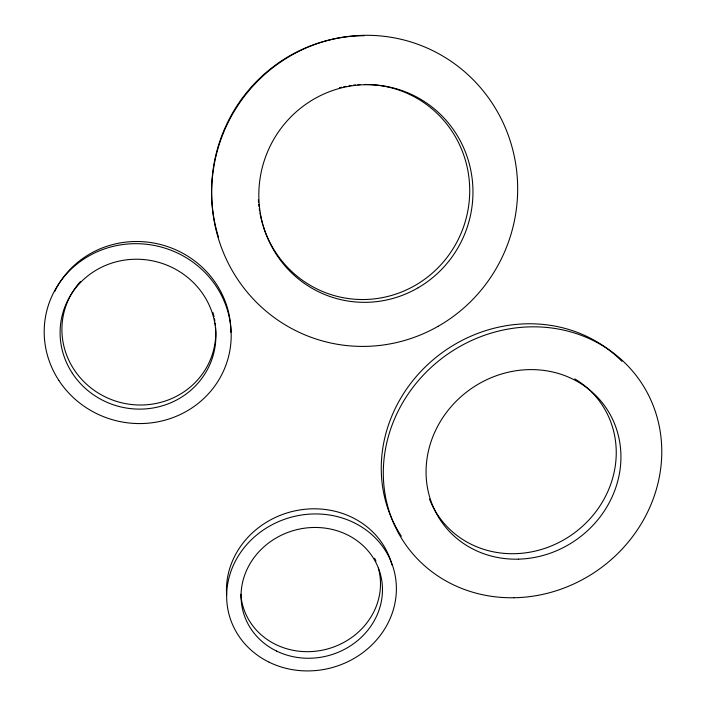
<?xml version="1.0" encoding="UTF-8"?>
<svg xmlns="http://www.w3.org/2000/svg" width="706" height="706" viewBox="0 0 706 706"><rect width="100%" height="100%" fill="white"/><g stroke="black" fill="none" stroke-linecap="round" stroke-linejoin="round"><path stroke-width="1.06" d="M401.335 536.207A141.341 130.222 -35.5 0 1 437.129 356.495A141.341 130.222 -35.5 0 1 621.933 361.357M591.346 391.768A98.911 91.1 -35.5 0 1 576.943 530.974A98.911 91.1 -35.5 0 1 436.846 513.589M436.273 512.68A98.911 91.1 -35.5 0 1 429.495 499.08M574.825 378.919A98.911 91.1 -35.5 0 1 590.569 391M226.626 595.158A84.411 77.166 -15.5 0 1 297.853 510.288A84.411 77.166 -15.5 0 1 391.98 565.021M378.363 568.136A70.335 64.29 -15.5 0 1 321.565 650.332A70.335 64.29 -15.5 0 1 240.817 594.275M374.665 558.314A70.335 64.29 -15.5 0 1 375.971 561.217M364.322 84.508A107.753 105.521 -70.8 0 1 469.199 179.977A107.753 105.521 -70.8 0 1 385.167 297.058A107.753 105.521 -70.8 0 1 263.056 225.593M262.738 224.57A107.753 105.521 -70.8 0 1 259.958 212.991M259.587 210.838A107.753 105.521 -70.8 0 1 259.261 208.676M258.97 206.505A107.753 105.521 -70.8 0 1 258.731 204.334M258.537 202.154A107.753 105.521 -70.8 0 1 258.378 199.983M339.418 87.765A107.753 105.521 -70.8 0 1 341.545 87.244M343.69 86.767A107.753 105.521 -70.8 0 1 345.843 86.335M349.091 85.77A107.753 105.521 -70.8 0 1 351.27 85.452M353.45 85.179A107.753 105.521 -70.8 0 1 355.63 84.949M357.81 84.773A107.753 105.521 -70.8 0 1 359.989 84.641M218.595 237.543A154.014 150.828 -71.3 0 1 363.969 35.741M215.771 330.602A77.139 73.874 14.2 0 1 113.066 400.205A77.139 73.874 14.2 0 1 80.422 281.597M212.983 312.581A77.139 73.874 14.2 0 1 214.05 316.765M214.492 318.883A77.139 73.874 14.2 0 1 214.871 321.018M215.189 323.154A77.139 73.874 14.2 0 1 215.436 325.289M215.612 327.425A77.139 73.874 14.2 0 1 215.736 329.543M54.653 291.613A92.574 88.665 14.2 0 1 158.329 243.976A92.574 88.665 14.2 0 1 230.897 332.297M513.844 597.753A142.983 131.537 -35.4 0 0 647.234 392.642A142.983 131.537 -35.4 0 0 406.541 396.463A142.983 131.537 -35.4 0 0 513.844 597.753M518.407 559.152A100.058 92.018 -35.4 0 0 610.311 414.819A100.058 92.018 -35.4 0 0 441.779 419.205A100.058 92.018 -35.4 0 0 518.407 559.152M269.127 662.202A85.382 77.925 -15.6 0 0 396.393 588.689A85.382 77.925 -15.6 0 0 269.074 526.402A85.382 77.925 -15.6 0 0 269.127 662.202M276.62 651.091A71.147 64.934 -15.6 0 0 382.475 589.545A71.147 64.934 -15.6 0 0 276.196 537.954A71.147 64.934 -15.6 0 0 276.62 651.091M418.084 287.801A109.086 106.8 -70.1 0 0 420.767 99.317A109.086 106.8 -70.1 0 0 258.837 193.418A109.086 106.8 -70.1 0 0 418.084 287.801M438.011 326.366A155.92 152.646 -70.5 0 0 444.277 56.948A155.92 152.646 -70.5 0 0 211.685 189.252A155.92 152.646 -70.5 0 0 438.011 326.366M58.827 380.375A93.721 89.706 13.9 0 0 220.616 376.792A93.721 89.706 13.9 0 0 133.637 243.702A93.721 89.706 13.9 0 0 58.827 380.375M72.365 373.262A78.092 74.748 13.8 0 0 207.167 369.997A78.092 74.748 13.8 0 0 134.449 259.252A78.092 74.748 13.8 0 0 72.365 373.262"/></g></svg>
